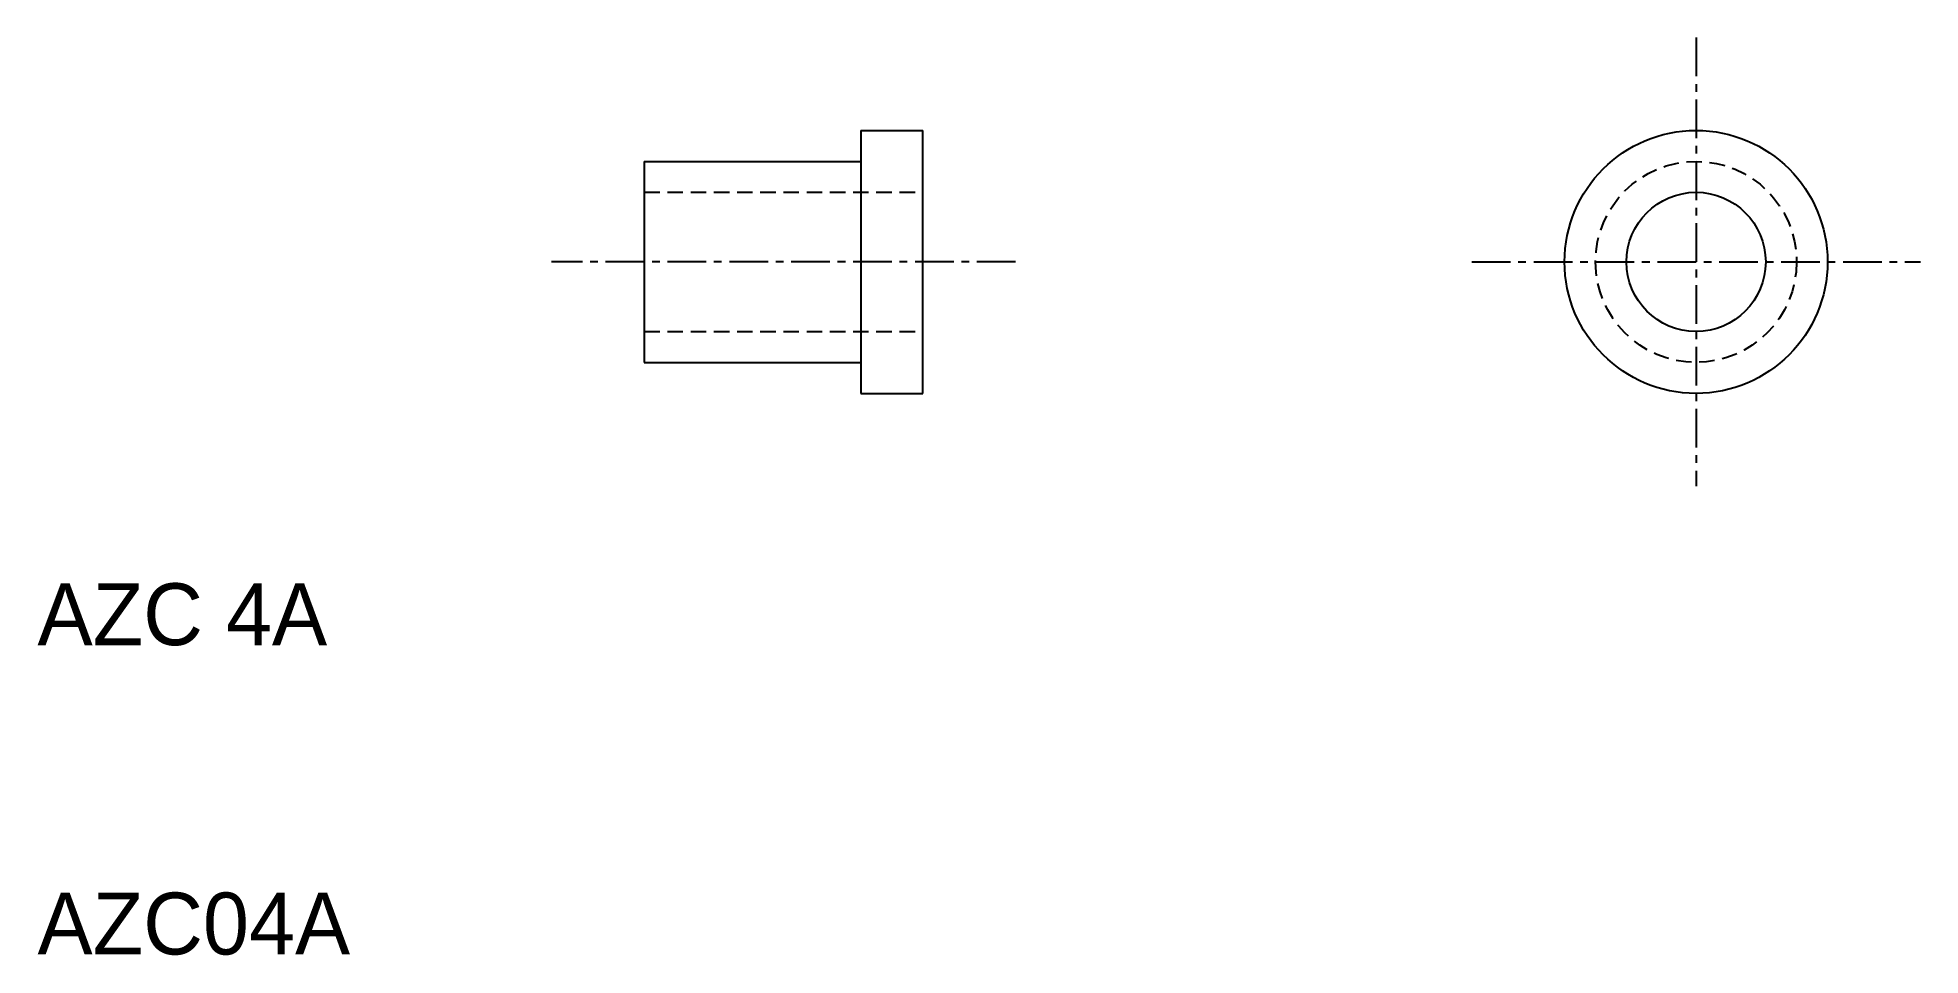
# Model space of a CAD drawing. Extents: x 10 to 70.9, y 10 to 39.6.
import ezdxf

# ---------------------------------------------------------------- set-up
doc = ezdxf.new("R2010")
doc.units = 0
doc.linetypes.add('CENTER', pattern=[2, 1.25, -0.25, 0.25, -0.25])
doc.linetypes.add('DASHED', pattern=[0.75, 0.5, -0.25])
doc.layers.get('0').update_dxf_attribs({"linetype": 'CONTINUOUS'})
doc.layers.add('CENTER', color=1, linetype='CENTER')

msp = doc.modelspace()

# ---------------------------------------------------------------- linework, layer by layer
at = {"color": 7, "linetype": 'CONTINUOUS'}
for p, q in [((36.617, 36.642), (36.617, 28.142)), ((36.617, 36.642), (38.617, 36.642)), ((38.617, 28.142), (38.617, 36.642)), ((29.617, 35.642), (36.617, 35.642)), ((29.617, 35.642), (29.617, 29.142)), ((29.617, 29.142), (36.617, 29.142)), ((36.617, 28.142), (38.617, 28.142))]:
    msp.add_line(p, q, dxfattribs=at)
at = {"color": 3, "linetype": 'DASHED'}
for p, q in [((29.617, 34.642), (38.617, 34.642)), ((29.617, 30.142), (38.617, 30.142))]:
    msp.add_line(p, q, dxfattribs=at)
at = {"color": 7, "linetype": 'CONTINUOUS'}
for radius in [4.25, 2.25]:
    msp.add_circle((63.617, 32.392), radius, dxfattribs=at)
at = {"color": 3, "linetype": 'DASHED'}
msp.add_circle((63.617, 32.392), 3.25, dxfattribs=at)
at = {"layer": 'CENTER', "color": 1, "linetype": 'CENTER'}
for p, q in [((63.617, 39.642), (63.617, 25.142)), ((41.617, 32.392), (26.617, 32.392)), ((56.367, 32.392), (70.867, 32.392))]:
    msp.add_line(p, q, dxfattribs=at)

# ---------------------------------------------------------------- texts
at = {"color": 7, "linetype": 'CONTINUOUS'}
for s, p in [('AZC 4A', (10, 20)), ('AZC04A', (10, 10))]:
    msp.add_text(s, height=2, dxfattribs=at).set_placement(p)

doc.saveas('drawing.dxf')
